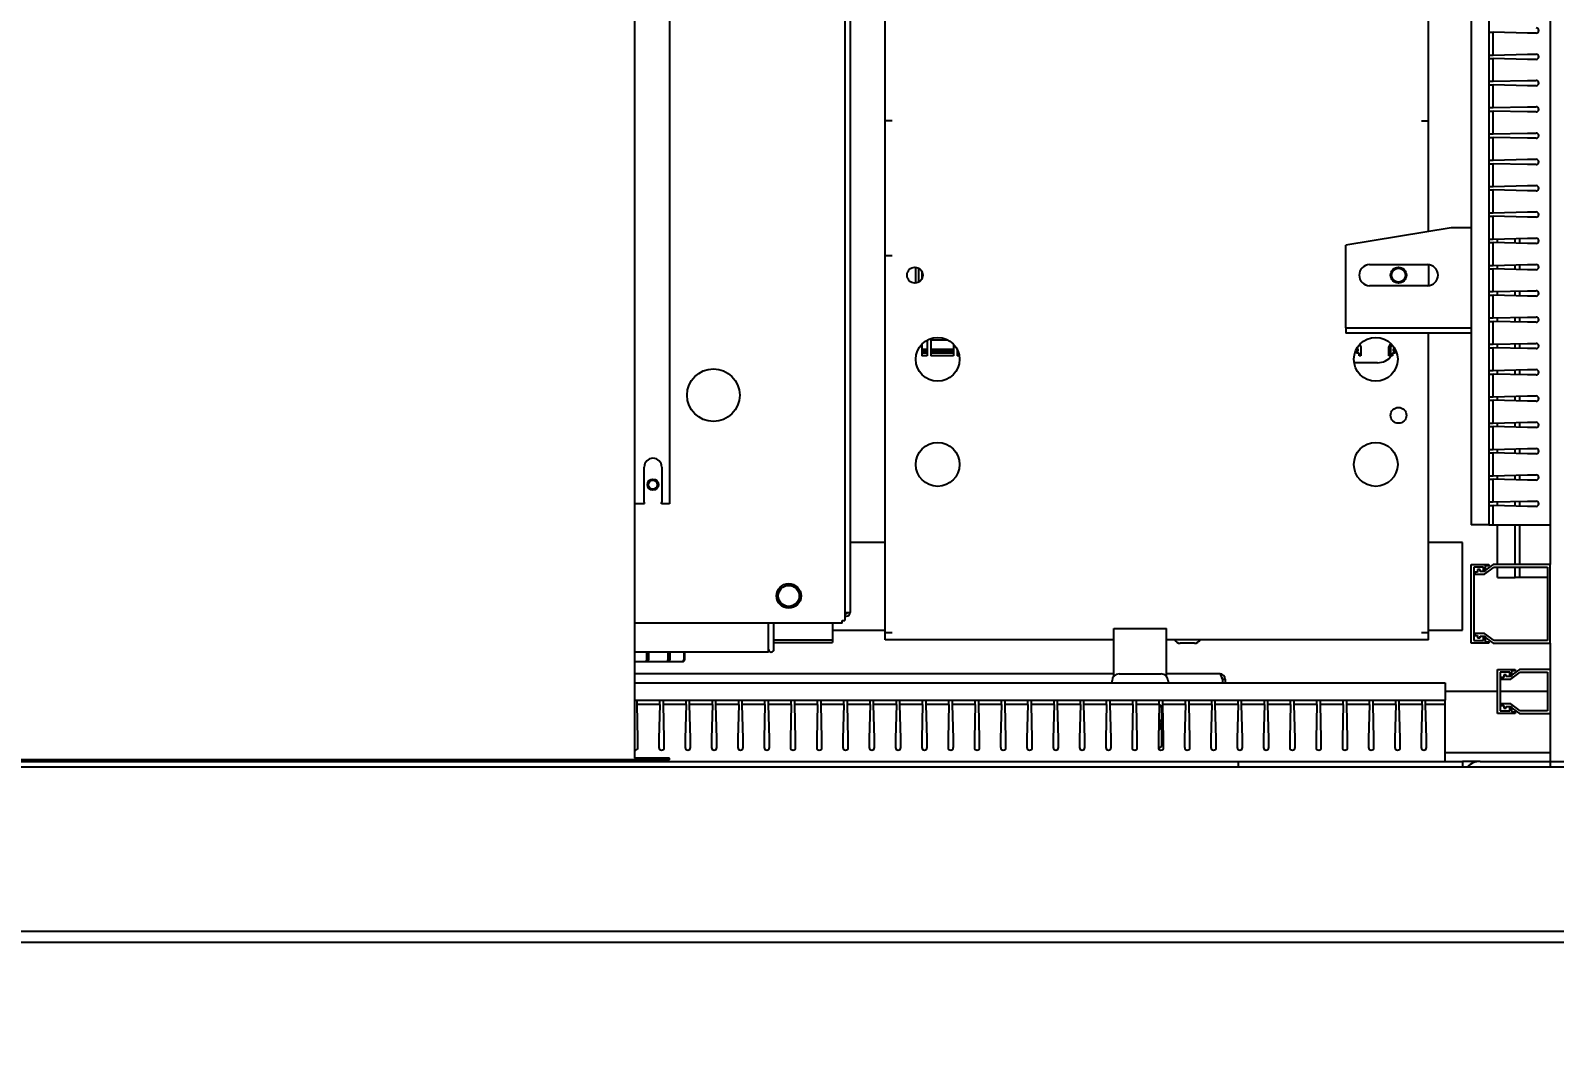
# Model space of a CAD drawing. Header units: feet. Extents: x -1522 to 974, y -3833 to 696.
# Drawn here: x 33.255 to 36.109, y 6.952 to 8.848 of the extents above; entities that cross this region are included whole.
import ezdxf

# ---------------------------------------------------------------- set-up
doc = ezdxf.new("R2010")
doc.units = ezdxf.units.FT
doc.header["$MEASUREMENT"] = 0
doc.layers.add('E-EQPM-XFMR-1500V', color=141, linetype='Continuous')
doc.layers.add('G-NPLT', color=67, linetype='Continuous', plot=False)
doc.styles.add('NEI-A', font='arial.ttf')

# ---------------------------------------------------------------- blocks, each defined once
blk = doc.blocks.new('INV SKID')
at = {"layer": 'E-EQPM-XFMR-1500V', "linetype": 'Continuous'}
for p, q in [((-0.1247, 3.6492), (-0.1247, -3.2783)), ((-0.2723, 3.3572), (-0.2723, -3.2045)), ((-0.2395, 3.3572), (-0.2395, -3.2045)), ((-1.4354, -0.9276), (-1.4354, -3.3686)), ((-1.4452, -1.1064), (-1.4452, -3.3833)), ((-1.7733, -1.1507), (-1.7733, -3.1651)), ((-1.3698, -3.4194), (-1.3698, -1.1622)), ((-1.8389, -1.2426), (-1.8389, -3.6409)), ((-0.3527, -2.6555), (-0.3527, -1.3853)), ((-0.2395, -2.2824), (-0.2313, -2.2824)), ((-0.1673, -2.284), (-0.2313, -2.2824)), ((-0.2313, -2.325), (-0.2313, -2.2824)), ((-0.1509, -2.284), (-0.1673, -2.284)), ((-0.2395, -2.325), (-0.2313, -2.325)), ((-0.2395, -2.3316), (-0.2313, -2.3316)), ((-0.2313, -2.325), (-0.1673, -2.3234)), ((-0.1673, -2.3332), (-0.2313, -2.3316)), ((-0.2313, -2.3742), (-0.2313, -2.3316)), ((-0.1673, -2.3234), (-0.1509, -2.3234)), ((-0.1509, -2.3332), (-0.1673, -2.3332)), ((-0.2395, -2.3742), (-0.2313, -2.3742)), ((-0.2395, -2.3808), (-0.2313, -2.3808)), ((-0.2313, -2.3742), (-0.1673, -2.3726)), ((-0.1673, -2.3824), (-0.2313, -2.3808)), ((-0.2313, -2.4234), (-0.2313, -2.3808)), ((-0.1673, -2.3726), (-0.1509, -2.3726)), ((-0.1509, -2.3824), (-0.1673, -2.3824)), ((-0.2395, -2.4234), (-0.2313, -2.4234)), ((-0.2313, -2.4234), (-0.1673, -2.4218)), ((-0.1673, -2.4218), (-0.1509, -2.4218)), ((-1.3566, -2.4483), (-1.3698, -2.4483)), ((-0.3658, -2.4483), (-0.3527, -2.4483)), ((-0.2395, -2.43), (-0.2313, -2.43)), ((-0.1673, -2.4316), (-0.2313, -2.43)), ((-0.2313, -2.4726), (-0.2313, -2.43)), ((-0.1509, -2.4316), (-0.1673, -2.4316)), ((-0.2395, -2.4726), (-0.2313, -2.4726)), ((-0.2395, -2.4792), (-0.2313, -2.4792)), ((-0.2313, -2.4726), (-0.1673, -2.471)), ((-0.1673, -2.4808), (-0.2313, -2.4792)), ((-0.2313, -2.5219), (-0.2313, -2.4792)), ((-0.1673, -2.471), (-0.1509, -2.471)), ((-0.1509, -2.4808), (-0.1673, -2.4808)), ((-0.2395, -2.5219), (-0.2313, -2.5219)), ((-0.2395, -2.5284), (-0.2313, -2.5284)), ((-0.2313, -2.5219), (-0.1673, -2.5202)), ((-0.1673, -2.5301), (-0.2313, -2.5284)), ((-0.2313, -2.5711), (-0.2313, -2.5284)), ((-0.1673, -2.5202), (-0.1509, -2.5202)), ((-0.1509, -2.5301), (-0.1673, -2.5301)), ((-0.2395, -2.5711), (-0.2313, -2.5711)), ((-0.2395, -2.5776), (-0.2313, -2.5776)), ((-0.2313, -2.5711), (-0.1673, -2.5694)), ((-0.1673, -2.5793), (-0.2313, -2.5776)), ((-0.2313, -2.6203), (-0.2313, -2.5776)), ((-0.1673, -2.5694), (-0.1509, -2.5694)), ((-0.1509, -2.5793), (-0.1673, -2.5793)), ((-0.2395, -2.6203), (-0.2313, -2.6203)), ((-0.2313, -2.6203), (-0.1673, -2.6186)), ((-0.1673, -2.6186), (-0.1509, -2.6186)), ((-0.31, -2.6484), (-0.5069, -2.6812)), ((-0.2723, -2.6484), (-0.31, -2.6484)), ((-0.2395, -2.6268), (-0.2313, -2.6268)), ((-0.1673, -2.6285), (-0.2313, -2.6268)), ((-0.2313, -2.6695), (-0.2313, -2.6268)), ((-0.1509, -2.6285), (-0.1673, -2.6285)), ((-0.5069, -2.8354), (-0.5069, -2.6812)), ((-0.2395, -2.6695), (-0.2313, -2.6695)), ((-0.2395, -2.6761), (-0.2313, -2.6761)), ((-0.2313, -2.6695), (-0.1673, -2.6679)), ((-0.1673, -2.6777), (-0.2313, -2.6761)), ((-0.2313, -2.7187), (-0.2313, -2.6761)), ((-0.2231, -2.6763), (-0.2231, -2.6693)), ((-0.1903, -2.6771), (-0.1903, -2.6684)), ((-0.1821, -2.6682), (-0.1821, -2.6773)), ((-0.1673, -2.6679), (-0.1509, -2.6679)), ((-0.1509, -2.6777), (-0.1673, -2.6777)), ((-1.3566, -2.7009), (-1.3698, -2.7009)), ((-1.3123, -2.7518), (-1.3123, -2.7222)), ((-1.3074, -2.7238), (-1.3074, -2.7502)), ((-1.3009, -2.7303), (-1.3009, -2.7437)), ((-0.4626, -2.7173), (-0.3543, -2.7173)), ((-0.4167, -2.7268), (-0.4167, -2.7247)), ((-0.415, -2.7257), (-0.415, -2.7238)), ((-0.4101, -2.7224), (-0.4101, -2.724)), ((-0.3527, -2.7175), (-0.3527, -2.7565)), ((-0.2395, -2.7187), (-0.2313, -2.7187)), ((-0.2395, -2.7253), (-0.2313, -2.7253)), ((-0.2313, -2.7187), (-0.1673, -2.7171)), ((-0.1673, -2.7269), (-0.2313, -2.7253)), ((-0.2313, -2.7679), (-0.2313, -2.7253)), ((-0.2231, -2.7255), (-0.2231, -2.7185)), ((-0.1903, -2.7263), (-0.1903, -2.7177)), ((-0.1821, -2.7174), (-0.1821, -2.7265)), ((-0.1673, -2.7171), (-0.1509, -2.7171)), ((-0.1509, -2.7269), (-0.1673, -2.7269)), ((-0.3543, -2.7567), (-0.4626, -2.7567)), ((-0.4167, -2.7493), (-0.4167, -2.7471)), ((-0.415, -2.7483), (-0.415, -2.7502)), ((-0.4101, -2.75), (-0.4101, -2.7516)), ((-0.2313, -2.7679), (-0.1673, -2.7663)), ((-0.2231, -2.7747), (-0.2231, -2.7677)), ((-0.1903, -2.7755), (-0.1903, -2.7669)), ((-0.1821, -2.7667), (-0.1821, -2.7757)), ((-0.1673, -2.7663), (-0.1509, -2.7663)), ((-0.2395, -2.7679), (-0.2313, -2.7679)), ((-0.2395, -2.7745), (-0.2313, -2.7745)), ((-0.1673, -2.7761), (-0.2313, -2.7745)), ((-0.2313, -2.8171), (-0.2313, -2.7745)), ((-0.1509, -2.7761), (-0.1673, -2.7761)), ((-0.2395, -2.8171), (-0.2313, -2.8171)), ((-0.2395, -2.8237), (-0.2313, -2.8237)), ((-0.2313, -2.8171), (-0.1673, -2.8155)), ((-0.1673, -2.8253), (-0.2313, -2.8237)), ((-0.2313, -2.8663), (-0.2313, -2.8237)), ((-0.2231, -2.8239), (-0.2231, -2.8169)), ((-0.1903, -2.8247), (-0.1903, -2.8161)), ((-0.1821, -2.8159), (-0.1821, -2.825)), ((-0.1673, -2.8155), (-0.1509, -2.8155)), ((-0.5069, -2.8354), (-0.2723, -2.8354)), ((-0.5069, -2.8354), (-0.5069, -2.8453)), ((-0.2723, -2.8453), (-0.5069, -2.8453)), ((-0.3527, -3.4194), (-0.3527, -2.8453)), ((-0.1509, -2.8253), (-0.1673, -2.8253)), ((-1.3009, -2.8661), (-1.3009, -2.8879)), ((-1.291, -2.8764), (-1.3009, -2.8764)), ((-1.291, -2.8791), (-1.3009, -2.8791)), ((-1.291, -2.8585), (-1.291, -2.8879)), ((-1.2844, -2.8557), (-1.2844, -2.8584)), ((-1.252, -2.8584), (-1.2844, -2.8584)), ((-1.2844, -2.8584), (-1.2844, -2.8879)), ((-1.2418, -2.8764), (-1.2844, -2.8764)), ((-1.2418, -2.8791), (-1.2844, -2.8791)), ((-1.2418, -2.8661), (-1.2418, -2.8879)), ((-1.2352, -2.8751), (-1.2352, -2.8879)), ((-1.2345, -2.8764), (-1.2352, -2.8764)), ((-1.2334, -2.8791), (-1.2352, -2.8791)), ((-0.4872, -2.8791), (-0.4839, -2.8791)), ((-0.4872, -2.883), (-0.4872, -2.8791)), ((-0.4839, -2.8764), (-0.4857, -2.8725)), ((-0.4839, -2.8791), (-0.4839, -2.8764)), ((-0.4812, -2.8667), (-0.479, -2.8715)), ((-0.479, -2.8715), (-0.479, -2.8879)), ((-0.4265, -2.8715), (-0.4228, -2.8648)), ((-0.4265, -2.8879), (-0.4265, -2.8715)), ((-0.4232, -2.8715), (-0.421, -2.8667)), ((-0.4232, -2.8879), (-0.4232, -2.8715)), ((-0.4165, -2.8725), (-0.4183, -2.8764)), ((-0.4183, -2.8764), (-0.4183, -2.8791)), ((-0.4183, -2.8791), (-0.415, -2.8791)), ((-0.415, -2.8791), (-0.415, -2.883)), ((-0.2395, -2.8663), (-0.2313, -2.8663)), ((-0.2395, -2.8729), (-0.2313, -2.8729)), ((-0.2313, -2.8663), (-0.1673, -2.8647)), ((-0.1673, -2.8746), (-0.2313, -2.8729)), ((-0.2313, -2.9156), (-0.2313, -2.8729)), ((-0.2231, -2.8731), (-0.2231, -2.8661)), ((-0.1903, -2.874), (-0.1903, -2.8653)), ((-0.1821, -2.8651), (-0.1821, -2.8742)), ((-0.1673, -2.8647), (-0.1509, -2.8647)), ((-0.1509, -2.8746), (-0.1673, -2.8746)), ((-1.291, -2.883), (-1.3009, -2.883)), ((-1.291, -2.8879), (-1.3009, -2.8879)), ((-1.2418, -2.883), (-1.2844, -2.883)), ((-1.2418, -2.8879), (-1.2844, -2.8879)), ((-1.232, -2.883), (-1.2352, -2.883)), ((-1.2309, -2.8879), (-1.2352, -2.8879)), ((-0.4478, -2.901), (-0.4915, -2.901)), ((-0.4823, -2.883), (-0.4872, -2.883)), ((-0.4823, -2.8879), (-0.4823, -2.883)), ((-0.479, -2.8879), (-0.4823, -2.8879)), ((-0.4232, -2.8879), (-0.4265, -2.8879)), ((-0.4199, -2.8879), (-0.4232, -2.8879)), ((-0.415, -2.883), (-0.4199, -2.883)), ((-0.4199, -2.883), (-0.4199, -2.8879)), ((-0.2395, -2.9156), (-0.2313, -2.9156)), ((-0.2395, -2.9221), (-0.2313, -2.9221)), ((-0.2313, -2.9156), (-0.1673, -2.9139)), ((-0.1673, -2.9238), (-0.2313, -2.9221)), ((-0.2313, -2.9648), (-0.2313, -2.9221)), ((-0.2231, -2.9223), (-0.2231, -2.9154)), ((-0.1903, -2.9232), (-0.1903, -2.9145)), ((-0.1821, -2.9143), (-0.1821, -2.9234)), ((-0.1673, -2.9139), (-0.1509, -2.9139)), ((-0.1509, -2.9238), (-0.1673, -2.9238)), ((-0.2395, -2.9648), (-0.2313, -2.9648)), ((-0.2313, -2.9648), (-0.1673, -2.9631)), ((-0.2231, -2.9715), (-0.2231, -2.9646)), ((-0.1903, -2.9724), (-0.1903, -2.9637)), ((-0.1821, -2.9635), (-0.1821, -2.9726)), ((-0.1673, -2.9631), (-0.1509, -2.9631)), ((-0.2395, -2.9713), (-0.2313, -2.9713)), ((-0.1673, -2.973), (-0.2313, -2.9713)), ((-0.2313, -3.014), (-0.2313, -2.9713)), ((-0.1509, -2.973), (-0.1673, -2.973)), ((-0.2395, -3.014), (-0.2313, -3.014)), ((-0.2395, -3.0205), (-0.2313, -3.0205)), ((-0.2313, -3.014), (-0.1673, -3.0123)), ((-0.1673, -3.0222), (-0.2313, -3.0205)), ((-0.2313, -3.0632), (-0.2313, -3.0205)), ((-0.2231, -3.0208), (-0.2231, -3.0138)), ((-0.1903, -3.0216), (-0.1903, -3.0129)), ((-0.1821, -3.0127), (-0.1821, -3.0218)), ((-0.1673, -3.0123), (-0.1509, -3.0123)), ((-0.1509, -3.0222), (-0.1673, -3.0222)), ((-0.2395, -3.0632), (-0.2313, -3.0632)), ((-0.2395, -3.0698), (-0.2313, -3.0698)), ((-0.2313, -3.0632), (-0.1673, -3.0616)), ((-0.1673, -3.0714), (-0.2313, -3.0698)), ((-0.2313, -3.1124), (-0.2313, -3.0698)), ((-0.2231, -3.07), (-0.2231, -3.063)), ((-0.1903, -3.0708), (-0.1903, -3.0621)), ((-0.1821, -3.0619), (-0.1821, -3.071)), ((-0.1673, -3.0616), (-0.1509, -3.0616)), ((-0.1509, -3.0714), (-0.1673, -3.0714)), ((-1.8209, -3.1619), (-1.8209, -3.0962)), ((-1.7881, -3.0962), (-1.7881, -3.1619)), ((-0.2395, -3.1124), (-0.2313, -3.1124)), ((-0.2395, -3.119), (-0.2313, -3.119)), ((-0.2313, -3.1124), (-0.1673, -3.1108)), ((-0.1673, -3.1206), (-0.2313, -3.119)), ((-0.2313, -3.1616), (-0.2313, -3.119)), ((-0.2231, -3.1192), (-0.2231, -3.1122)), ((-0.1903, -3.12), (-0.1903, -3.1114)), ((-0.1821, -3.1111), (-0.1821, -3.1202)), ((-0.1673, -3.1108), (-0.1509, -3.1108)), ((-0.1509, -3.1206), (-0.1673, -3.1206)), ((-1.8205, -3.1651), (-1.8389, -3.1651)), ((-1.7733, -3.1651), (-1.7884, -3.1651)), ((-0.2395, -3.1616), (-0.2313, -3.1616)), ((-0.2313, -3.1616), (-0.1673, -3.16)), ((-0.2231, -3.1684), (-0.2231, -3.1614)), ((-0.1903, -3.1692), (-0.1903, -3.1606)), ((-0.1821, -3.1604), (-0.1821, -3.1694)), ((-0.1673, -3.16), (-0.1509, -3.16)), ((-0.2395, -3.1682), (-0.2313, -3.1682)), ((-0.1673, -3.1698), (-0.2313, -3.1682)), ((-0.2313, -3.2045), (-0.2313, -3.1682)), ((-0.1509, -3.1698), (-0.1673, -3.1698)), ((-0.2395, -3.2045), (-0.2723, -3.2045)), ((-0.2395, -3.2045), (-0.1247, -3.2045)), ((-0.2231, -3.2783), (-0.2231, -3.2045)), ((-0.1903, -3.2783), (-0.1903, -3.2045)), ((-0.1821, -3.2045), (-0.1821, -3.2783)), ((-1.3698, -3.2373), (-1.4354, -3.2373)), ((-0.2887, -3.2373), (-0.3527, -3.2373)), ((-0.2887, -3.4014), (-0.2887, -3.2373)), ((-0.2723, -3.2783), (-0.2395, -3.2783)), ((-0.2723, -3.426), (-0.2723, -3.2783)), ((-0.2313, -3.2783), (-0.2493, -3.2915)), ((-0.2395, -3.281), (-0.2461, -3.281)), ((-0.2461, -3.281), (-0.2461, -3.2915)), ((-0.2395, -3.2783), (-0.2395, -3.281)), ((-0.1247, -3.2783), (-0.2313, -3.2783)), ((-0.1247, -3.426), (-0.1247, -3.2783)), ((-0.2493, -3.2833), (-0.2674, -3.2833)), ((-0.2674, -3.2833), (-0.2674, -3.4211)), ((-0.2608, -3.2931), (-0.2657, -3.2931)), ((-0.2657, -3.2931), (-0.2657, -3.2964)), ((-0.2657, -3.2964), (-0.2477, -3.2964)), ((-0.2559, -3.2882), (-0.2608, -3.2882)), ((-0.2608, -3.2882), (-0.2608, -3.2931)), ((-0.2559, -3.2915), (-0.2559, -3.2882)), ((-0.2493, -3.2915), (-0.2559, -3.2915)), ((-0.2493, -3.2915), (-0.2493, -3.2833)), ((-0.2461, -3.2915), (-0.2493, -3.2915)), ((-0.2477, -3.2964), (-0.2297, -3.2833)), ((-0.2297, -3.2833), (-0.1296, -3.2833)), ((-0.2231, -3.3029), (-0.2231, -3.2833)), ((-0.2231, -3.3029), (-0.1903, -3.3029)), ((-0.1903, -3.3029), (-0.1903, -3.2833)), ((-0.1296, -3.3029), (-0.1903, -3.3029)), ((-0.1821, -3.2833), (-0.1821, -3.3029)), ((-0.1296, -3.2833), (-0.1296, -3.4211)), ((-1.4501, -3.3882), (-1.8389, -3.3882)), ((-1.5879, -3.4424), (-1.5879, -3.3882)), ((-1.5879, -3.4424), (-1.5879, -3.3882)), ((-1.5781, -3.4375), (-1.5781, -3.3882)), ((-1.5781, -3.4375), (-1.5781, -3.3882)), ((-1.4682, -3.3882), (-1.4682, -3.4194)), ((-1.4501, -3.3833), (-1.4452, -3.3833)), ((-1.4501, -3.3882), (-1.4501, -3.3833)), ((-1.4452, -3.3686), (-1.4354, -3.3686)), ((-1.4452, -3.3702), (-1.4419, -3.3702)), ((-1.4452, -3.3751), (-1.4419, -3.3751)), ((-1.5781, -3.4194), (-1.4814, -3.4194)), ((-1.4814, -3.4194), (-1.4682, -3.4194)), ((-1.4682, -3.4014), (-1.3698, -3.4014)), ((-1.4682, -3.4194), (-1.4682, -3.4243)), ((-1.3566, -3.4063), (-1.3698, -3.4063)), ((-0.9416, -3.4194), (-1.3698, -3.4194)), ((-0.9416, -3.3981), (-0.8432, -3.3981)), ((-0.9416, -3.488), (-0.9416, -3.3981)), ((-0.8432, -3.488), (-0.8432, -3.3981)), ((-0.3527, -3.4194), (-0.8432, -3.4194)), ((-0.3527, -3.4063), (-0.3658, -3.4063)), ((-0.3527, -3.4014), (-0.2887, -3.4014)), ((-0.2674, -3.4211), (-0.2493, -3.4211)), ((-0.2477, -3.4079), (-0.2657, -3.4079)), ((-0.2657, -3.4079), (-0.2657, -3.4112)), ((-0.2657, -3.4112), (-0.2608, -3.4112)), ((-0.2608, -3.4112), (-0.2608, -3.4161)), ((-0.2608, -3.4161), (-0.2559, -3.4161)), ((-0.2559, -3.4129), (-0.2493, -3.4129)), ((-0.2559, -3.4161), (-0.2559, -3.4129)), ((-0.2493, -3.4129), (-0.2461, -3.4129)), ((-0.2493, -3.4129), (-0.2313, -3.426)), ((-0.2493, -3.4211), (-0.2493, -3.4129)), ((-0.2297, -3.4211), (-0.2477, -3.4079)), ((-0.2461, -3.4129), (-0.2461, -3.4233)), ((-0.2461, -3.4233), (-0.2395, -3.4233)), ((-0.2395, -3.4233), (-0.2395, -3.426)), ((-0.1296, -3.4211), (-0.2297, -3.4211)), ((-1.5879, -3.4424), (-1.8389, -3.4424)), ((-1.5879, -3.4424), (-1.8389, -3.4424)), ((-1.8165, -3.4424), (-1.8165, -3.4571)), ((-1.8129, -3.4424), (-1.8129, -3.4571)), ((-1.7764, -3.4424), (-1.7764, -3.4571)), ((-1.7727, -3.4424), (-1.7727, -3.4571)), ((-1.7469, -3.4424), (-1.7469, -3.4571)), ((-1.7454, -3.4424), (-1.7454, -3.4571)), ((-1.5781, -3.4243), (-1.4682, -3.4243)), ((-0.7904, -3.426), (-0.8172, -3.426)), ((-0.2395, -3.426), (-0.2723, -3.426)), ((-0.2313, -3.426), (-0.1247, -3.426)), ((-0.1247, -3.426), (-0.1247, -3.6474)), ((-1.8389, -3.4604), (-1.7488, -3.4604)), ((-0.2231, -3.4752), (-0.1903, -3.4752)), ((-0.2231, -3.5572), (-0.2231, -3.4752)), ((-0.2001, -3.4801), (-0.2182, -3.4801)), ((-0.2182, -3.4801), (-0.2182, -3.5523)), ((-0.1821, -3.4752), (-0.2001, -3.4883)), ((-0.2001, -3.4883), (-0.2001, -3.4801)), ((-0.1985, -3.4932), (-0.1805, -3.4801)), ((-0.1903, -3.4778), (-0.1969, -3.4778)), ((-0.1969, -3.4778), (-0.1969, -3.4883)), ((-0.1903, -3.4752), (-0.1903, -3.4778)), ((-0.1247, -3.4752), (-0.1821, -3.4752)), ((-0.1805, -3.4801), (-0.1296, -3.4801)), ((-0.1296, -3.4801), (-0.1296, -3.5523)), ((-0.9416, -3.4834), (-1.8389, -3.4834)), ((-1.8389, -3.4998), (-0.3215, -3.4998)), ((-0.9449, -3.4998), (-0.9449, -3.4965)), ((-0.9318, -3.4834), (-0.853, -3.4834)), ((-0.7431, -3.4834), (-0.8432, -3.4834)), ((-0.8399, -3.4965), (-0.8399, -3.4998)), ((-0.7382, -3.4932), (-0.7333, -3.4932)), ((-0.7382, -3.4932), (-0.7382, -3.4998)), ((-0.7333, -3.4932), (-0.7333, -3.4998)), ((-0.3215, -3.4998), (-0.3215, -3.5326)), ((-0.2116, -3.49), (-0.2165, -3.49)), ((-0.2165, -3.49), (-0.2165, -3.4932)), ((-0.2165, -3.4932), (-0.1985, -3.4932)), ((-0.2067, -3.485), (-0.2116, -3.485)), ((-0.2116, -3.485), (-0.2116, -3.49)), ((-0.2067, -3.4883), (-0.2067, -3.485)), ((-0.2001, -3.4883), (-0.2067, -3.4883)), ((-0.1969, -3.4883), (-0.2001, -3.4883)), ((-1.8389, -3.5326), (-0.3215, -3.5326)), ((-1.8342, -3.5408), (-1.8342, -3.5326)), ((-1.7916, -3.5408), (-1.7916, -3.5326)), ((-1.785, -3.5408), (-1.785, -3.5326)), ((-1.7424, -3.5408), (-1.7424, -3.5326)), ((-1.7358, -3.5408), (-1.7358, -3.5326)), ((-1.6932, -3.5408), (-1.6932, -3.5326)), ((-1.6866, -3.5408), (-1.6866, -3.5326)), ((-1.6439, -3.5408), (-1.6439, -3.5326)), ((-1.6374, -3.5408), (-1.6374, -3.5326)), ((-1.5947, -3.5408), (-1.5947, -3.5326)), ((-1.5882, -3.5408), (-1.5882, -3.5326)), ((-1.5455, -3.5408), (-1.5455, -3.5326)), ((-1.539, -3.5408), (-1.539, -3.5326)), ((-1.4963, -3.5408), (-1.4963, -3.5326)), ((-1.4897, -3.5408), (-1.4897, -3.5326)), ((-1.4471, -3.5408), (-1.4471, -3.5326)), ((-1.4405, -3.5408), (-1.4405, -3.5326)), ((-1.3979, -3.5408), (-1.3979, -3.5326)), ((-1.3913, -3.5408), (-1.3913, -3.5326)), ((-1.3487, -3.5408), (-1.3487, -3.5326)), ((-1.3421, -3.5408), (-1.3421, -3.5326)), ((-1.2995, -3.5408), (-1.2995, -3.5326)), ((-1.2929, -3.5408), (-1.2929, -3.5326)), ((-1.2502, -3.5408), (-1.2502, -3.5326)), ((-1.2437, -3.5408), (-1.2437, -3.5326)), ((-1.201, -3.5408), (-1.201, -3.5326)), ((-1.1945, -3.5408), (-1.1945, -3.5326)), ((-1.1518, -3.5408), (-1.1518, -3.5326)), ((-1.1453, -3.5408), (-1.1453, -3.5326)), ((-1.1026, -3.5408), (-1.1026, -3.5326)), ((-1.096, -3.5408), (-1.096, -3.5326)), ((-1.0534, -3.5408), (-1.0534, -3.5326)), ((-1.0468, -3.5408), (-1.0468, -3.5326)), ((-1.0042, -3.5408), (-1.0042, -3.5326)), ((-0.9976, -3.5408), (-0.9976, -3.5326)), ((-0.955, -3.5408), (-0.955, -3.5326)), ((-0.9484, -3.5408), (-0.9484, -3.5326)), ((-0.9058, -3.5408), (-0.9058, -3.5326)), ((-0.8992, -3.5408), (-0.8992, -3.5326)), ((-0.8565, -3.5408), (-0.8565, -3.5326)), ((-0.85, -3.5408), (-0.85, -3.5326)), ((-0.8073, -3.5408), (-0.8073, -3.5326)), ((-0.8008, -3.5408), (-0.8008, -3.5326)), ((-0.7581, -3.5408), (-0.7581, -3.5326)), ((-0.7516, -3.5408), (-0.7516, -3.5326)), ((-0.7089, -3.5408), (-0.7089, -3.5326)), ((-0.7023, -3.5408), (-0.7023, -3.5326)), ((-0.6597, -3.5408), (-0.6597, -3.5326)), ((-0.6531, -3.5408), (-0.6531, -3.5326)), ((-0.6105, -3.5408), (-0.6105, -3.5326)), ((-0.6039, -3.5408), (-0.6039, -3.5326)), ((-0.5613, -3.5408), (-0.5613, -3.5326)), ((-0.5547, -3.5408), (-0.5547, -3.5326)), ((-0.5121, -3.5408), (-0.5121, -3.5326)), ((-0.5055, -3.5408), (-0.5055, -3.5326)), ((-0.4628, -3.5408), (-0.4628, -3.5326)), ((-0.4563, -3.5408), (-0.4563, -3.5326)), ((-0.4136, -3.5408), (-0.4136, -3.5326)), ((-0.4071, -3.5408), (-0.4071, -3.5326)), ((-0.3644, -3.5408), (-0.3644, -3.5326)), ((-0.3579, -3.5408), (-0.3579, -3.5326)), ((-0.2231, -3.5162), (-0.3215, -3.5162)), ((-0.3215, -3.6474), (-0.3215, -3.5326)), ((-0.1296, -3.5162), (-0.2182, -3.5162)), ((-1.7916, -3.5408), (-1.8342, -3.5408)), ((-1.8326, -3.6048), (-1.8342, -3.5408)), ((-1.7916, -3.5408), (-1.7932, -3.6048)), ((-1.7424, -3.5408), (-1.785, -3.5408)), ((-1.7834, -3.6048), (-1.785, -3.5408)), ((-1.7424, -3.5408), (-1.744, -3.6048)), ((-1.6932, -3.5408), (-1.7358, -3.5408)), ((-1.7342, -3.6048), (-1.7358, -3.5408)), ((-1.6932, -3.5408), (-1.6948, -3.6048)), ((-1.6439, -3.5408), (-1.6866, -3.5408)), ((-1.685, -3.6048), (-1.6866, -3.5408)), ((-1.6439, -3.5408), (-1.6456, -3.6048)), ((-1.5947, -3.5408), (-1.6374, -3.5408)), ((-1.6357, -3.6048), (-1.6374, -3.5408)), ((-1.5947, -3.5408), (-1.5964, -3.6048)), ((-1.5455, -3.5408), (-1.5882, -3.5408)), ((-1.5865, -3.6048), (-1.5882, -3.5408)), ((-1.5455, -3.5408), (-1.5472, -3.6048)), ((-1.4963, -3.5408), (-1.539, -3.5408)), ((-1.5373, -3.6048), (-1.539, -3.5408)), ((-1.4963, -3.5408), (-1.4979, -3.6048)), ((-1.4471, -3.5408), (-1.4897, -3.5408)), ((-1.4881, -3.6048), (-1.4897, -3.5408)), ((-1.4471, -3.5408), (-1.4487, -3.6048)), ((-1.3979, -3.5408), (-1.4405, -3.5408)), ((-1.4389, -3.6048), (-1.4405, -3.5408)), ((-1.3979, -3.5408), (-1.3995, -3.6048)), ((-1.3487, -3.5408), (-1.3913, -3.5408)), ((-1.3897, -3.6048), (-1.3913, -3.5408)), ((-1.3487, -3.5408), (-1.3503, -3.6048)), ((-1.2995, -3.5408), (-1.3421, -3.5408)), ((-1.3405, -3.6048), (-1.3421, -3.5408)), ((-1.2995, -3.5408), (-1.3011, -3.6048)), ((-1.2502, -3.5408), (-1.2929, -3.5408)), ((-1.2913, -3.6048), (-1.2929, -3.5408)), ((-1.2502, -3.5408), (-1.2519, -3.6048)), ((-1.201, -3.5408), (-1.2437, -3.5408)), ((-1.242, -3.6048), (-1.2437, -3.5408)), ((-1.201, -3.5408), (-1.2027, -3.6048)), ((-1.1518, -3.5408), (-1.1945, -3.5408)), ((-1.1928, -3.6048), (-1.1945, -3.5408)), ((-1.1518, -3.5408), (-1.1535, -3.6048)), ((-1.1026, -3.5408), (-1.1453, -3.5408)), ((-1.1436, -3.6048), (-1.1453, -3.5408)), ((-1.1026, -3.5408), (-1.1042, -3.6048)), ((-1.0534, -3.5408), (-1.096, -3.5408)), ((-1.0944, -3.6048), (-1.096, -3.5408)), ((-1.0534, -3.5408), (-1.055, -3.6048)), ((-1.0042, -3.5408), (-1.0468, -3.5408)), ((-1.0452, -3.6048), (-1.0468, -3.5408)), ((-1.0042, -3.5408), (-1.0058, -3.6048)), ((-0.955, -3.5408), (-0.9976, -3.5408)), ((-0.996, -3.6048), (-0.9976, -3.5408)), ((-0.955, -3.5408), (-0.9566, -3.6048)), ((-0.9058, -3.5408), (-0.9484, -3.5408)), ((-0.9468, -3.6048), (-0.9484, -3.5408)), ((-0.9058, -3.5408), (-0.9074, -3.6048)), ((-0.8565, -3.5408), (-0.8992, -3.5408)), ((-0.8976, -3.6048), (-0.8992, -3.5408)), ((-0.8565, -3.5408), (-0.8582, -3.6048)), ((-0.8514, -3.6146), (-0.8514, -3.549)), ((-0.8073, -3.5408), (-0.85, -3.5408)), ((-0.8483, -3.6048), (-0.85, -3.5408)), ((-0.8073, -3.5408), (-0.809, -3.6048)), ((-0.7581, -3.5408), (-0.8008, -3.5408)), ((-0.7991, -3.6048), (-0.8008, -3.5408)), ((-0.7581, -3.5408), (-0.7598, -3.6048)), ((-0.7089, -3.5408), (-0.7516, -3.5408)), ((-0.7499, -3.6048), (-0.7516, -3.5408)), ((-0.7089, -3.5408), (-0.7105, -3.6048)), ((-0.6597, -3.5408), (-0.7023, -3.5408)), ((-0.7007, -3.6048), (-0.7023, -3.5408)), ((-0.6597, -3.5408), (-0.6613, -3.6048)), ((-0.6105, -3.5408), (-0.6531, -3.5408)), ((-0.6515, -3.6048), (-0.6531, -3.5408)), ((-0.6105, -3.5408), (-0.6121, -3.6048)), ((-0.5613, -3.5408), (-0.6039, -3.5408)), ((-0.6023, -3.6048), (-0.6039, -3.5408)), ((-0.5613, -3.5408), (-0.5629, -3.6048)), ((-0.5121, -3.5408), (-0.5547, -3.5408)), ((-0.5531, -3.6048), (-0.5547, -3.5408)), ((-0.5121, -3.5408), (-0.5137, -3.6048)), ((-0.4628, -3.5408), (-0.5055, -3.5408)), ((-0.5039, -3.6048), (-0.5055, -3.5408)), ((-0.4628, -3.5408), (-0.4645, -3.6048)), ((-0.4136, -3.5408), (-0.4563, -3.5408)), ((-0.4546, -3.6048), (-0.4563, -3.5408)), ((-0.4136, -3.5408), (-0.4153, -3.6048)), ((-0.3644, -3.5408), (-0.4071, -3.5408)), ((-0.4054, -3.6048), (-0.4071, -3.5408)), ((-0.3644, -3.5408), (-0.3661, -3.6048)), ((-0.3215, -3.5408), (-0.3579, -3.5408)), ((-0.3562, -3.6048), (-0.3579, -3.5408)), ((-0.1903, -3.5572), (-0.2231, -3.5572)), ((-0.2182, -3.5523), (-0.2001, -3.5523)), ((-0.1985, -3.5392), (-0.2165, -3.5392)), ((-0.2165, -3.5392), (-0.2165, -3.5424)), ((-0.2165, -3.5424), (-0.2116, -3.5424)), ((-0.2116, -3.5424), (-0.2116, -3.5474)), ((-0.2116, -3.5474), (-0.2067, -3.5474)), ((-0.2067, -3.5441), (-0.2001, -3.5441)), ((-0.2067, -3.5474), (-0.2067, -3.5441)), ((-0.2001, -3.5441), (-0.1969, -3.5441)), ((-0.2001, -3.5441), (-0.1821, -3.5572)), ((-0.2001, -3.5523), (-0.2001, -3.5441)), ((-0.1805, -3.5523), (-0.1985, -3.5392)), ((-0.1969, -3.5441), (-0.1969, -3.5546)), ((-0.1969, -3.5546), (-0.1903, -3.5546)), ((-0.1903, -3.5546), (-0.1903, -3.5572)), ((-0.1821, -3.5572), (-0.1247, -3.5572)), ((-0.1296, -3.5523), (-0.1805, -3.5523)), ((-1.8326, -3.6212), (-1.8326, -3.6048)), ((-1.7932, -3.6048), (-1.7932, -3.6212)), ((-1.7834, -3.6212), (-1.7834, -3.6048)), ((-1.744, -3.6048), (-1.744, -3.6212)), ((-1.7342, -3.6212), (-1.7342, -3.6048)), ((-1.6948, -3.6048), (-1.6948, -3.6212)), ((-1.685, -3.6212), (-1.685, -3.6048)), ((-1.6456, -3.6048), (-1.6456, -3.6212)), ((-1.6357, -3.6212), (-1.6357, -3.6048)), ((-1.5964, -3.6048), (-1.5964, -3.6212)), ((-1.5865, -3.6212), (-1.5865, -3.6048)), ((-1.5472, -3.6048), (-1.5472, -3.6212)), ((-1.5373, -3.6212), (-1.5373, -3.6048)), ((-1.4979, -3.6048), (-1.4979, -3.6212)), ((-1.4881, -3.6212), (-1.4881, -3.6048)), ((-1.4487, -3.6048), (-1.4487, -3.6212)), ((-1.4389, -3.6212), (-1.4389, -3.6048)), ((-1.3995, -3.6048), (-1.3995, -3.6212)), ((-1.3897, -3.6212), (-1.3897, -3.6048)), ((-1.3503, -3.6048), (-1.3503, -3.6212)), ((-1.3405, -3.6212), (-1.3405, -3.6048)), ((-1.3011, -3.6048), (-1.3011, -3.6212)), ((-1.2913, -3.6212), (-1.2913, -3.6048)), ((-1.2519, -3.6048), (-1.2519, -3.6212)), ((-1.242, -3.6212), (-1.242, -3.6048)), ((-1.2027, -3.6048), (-1.2027, -3.6212)), ((-1.1928, -3.6212), (-1.1928, -3.6048)), ((-1.1535, -3.6048), (-1.1535, -3.6212)), ((-1.1436, -3.6212), (-1.1436, -3.6048)), ((-1.1042, -3.6048), (-1.1042, -3.6212)), ((-1.0944, -3.6212), (-1.0944, -3.6048)), ((-1.055, -3.6048), (-1.055, -3.6212)), ((-1.0452, -3.6212), (-1.0452, -3.6048)), ((-1.0058, -3.6048), (-1.0058, -3.6212)), ((-0.996, -3.6212), (-0.996, -3.6048)), ((-0.9566, -3.6048), (-0.9566, -3.6212)), ((-0.9468, -3.6212), (-0.9468, -3.6048)), ((-0.9074, -3.6048), (-0.9074, -3.6212)), ((-0.8976, -3.6212), (-0.8976, -3.6048)), ((-0.8582, -3.6048), (-0.8582, -3.6212)), ((-0.8547, -3.6212), (-0.8582, -3.6212)), ((-0.8483, -3.6212), (-0.8483, -3.6048)), ((-0.809, -3.6048), (-0.809, -3.6212)), ((-0.7991, -3.6212), (-0.7991, -3.6048)), ((-0.7598, -3.6048), (-0.7598, -3.6212)), ((-0.7499, -3.6212), (-0.7499, -3.6048)), ((-0.7105, -3.6048), (-0.7105, -3.6212)), ((-0.7007, -3.6212), (-0.7007, -3.6048)), ((-0.6613, -3.6048), (-0.6613, -3.6212)), ((-0.6515, -3.6212), (-0.6515, -3.6048)), ((-0.6121, -3.6048), (-0.6121, -3.6212)), ((-0.6023, -3.6212), (-0.6023, -3.6048)), ((-0.5629, -3.6048), (-0.5629, -3.6212)), ((-0.5531, -3.6212), (-0.5531, -3.6048)), ((-0.5137, -3.6048), (-0.5137, -3.6212)), ((-0.5039, -3.6212), (-0.5039, -3.6048)), ((-0.4645, -3.6048), (-0.4645, -3.6212)), ((-0.4546, -3.6212), (-0.4546, -3.6048)), ((-0.4153, -3.6048), (-0.4153, -3.6212)), ((-0.4054, -3.6212), (-0.4054, -3.6048)), ((-0.3661, -3.6048), (-0.3661, -3.6212)), ((-0.3562, -3.6212), (-0.3562, -3.6048)), ((-9.1273, -3.6474), (-0.2887, -3.6474)), ((-1.7733, -3.6441), (-3.0823, -3.6441)), ((-2.8839, -3.6441), (-2.8839, -3.6474)), ((-2.8839, -3.6441), (-2.8839, -3.6474)), ((-1.9718, -3.6441), (-1.9718, -3.6474)), ((-1.9718, -3.6441), (-1.9718, -3.6474)), ((-1.7733, -3.6409), (-1.8389, -3.6409)), ((-1.7733, -3.6441), (-1.7733, -3.6409)), ((-0.7087, -3.6474), (-0.7087, -3.6573)), ((-0.1247, -3.631), (-0.3215, -3.631)), ((-0.2559, -3.6474), (-0.2887, -3.6474)), ((-0.2887, -3.6474), (-0.2887, -3.6573)), ((-0.2559, -3.6474), (0.0066, -3.6474)), ((-0.1247, -3.6474), (-0.1247, -3.6573)), ((-9.3537, -3.6573), (9.3537, -3.6573)), ((-9.3537, -3.9854), (9.3537, -3.9854))]:
    blk.add_line(p, q, dxfattribs=at)
at = {"layer": 'E-EQPM-XFMR-1500V'}
blk.add_lwpolyline([(-9.9049, 3.9674), (9.9049, 3.9674), (9.9049, -3.9657), (-9.9049, -3.9657)], close=True, dxfattribs=at)
at = {"layer": 'E-EQPM-XFMR-1500V', "linetype": 'Continuous'}
for centre, radius in [((-1.314, -2.737), 0.0148), ((-0.4085, -2.737), 0.0148), ((-0.4085, -2.737), 0.0131), ((-1.2713, -2.8945), 0.041), ((-0.4511, -2.8945), 0.041), ((-1.6913, -2.9617), 0.0492), ((-0.4085, -2.9995), 0.0148), ((-1.2713, -3.0913), 0.041), ((-0.4511, -3.0913), 0.041), ((-1.8045, -3.1291), 0.0105), ((-1.8045, -3.1291), 0.0082), ((-1.5502, -3.3374), 0.023), ((-1.5502, -3.3374), 0.0197)]:
    blk.add_circle(centre, radius, dxfattribs=at)
for centre, radius, start, end in [((-0.1509, -2.2791), 0.00492, 270, 90), ((-0.1509, -2.3283), 0.00492, 270, 90), ((-0.1509, -2.3775), 0.00492, 270, 90), ((-0.1509, -2.4267), 0.00492, 270, 90), ((-0.1509, -2.4759), 0.00492, 270, 90), ((-0.1509, -2.5251), 0.00492, 270, 90), ((-0.1509, -2.5744), 0.00492, 270, 90), ((-0.1509, -2.6236), 0.00492, 270, 90), ((-0.1509, -2.6728), 0.00492, 270, 90), ((-0.4626, -2.737), 0.0197, 90, 270), ((-0.3543, -2.737), 0.0197, 270, 90), ((-0.1509, -2.722), 0.00492, 270, 90), ((-0.1509, -2.7712), 0.00492, 270, 90), ((-0.1509, -2.8204), 0.00492, 270, 90), ((-0.4478, -2.8682), 0.0328, 340.7303, 349.5785), ((-0.1509, -2.8696), 0.00492, 270, 90), ((-0.4478, -2.8682), 0.0328, 270, 323.1265), ((-0.4478, -2.8682), 0.0328, 328.2165, 333), ((-0.1509, -2.9188), 0.00492, 270, 90), ((-0.1509, -2.9681), 0.00492, 270, 90), ((-0.1509, -3.0173), 0.00492, 270, 90), ((-1.8045, -3.0962), 0.0164, 0, 180), ((-0.1509, -3.0665), 0.00492, 270, 90), ((-0.1509, -3.1157), 0.00492, 270, 90), ((-1.8045, -3.1619), 0.0164, 180, 191.537), ((-1.8045, -3.1619), 0.0164, 348.463, 0), ((-0.1509, -3.1649), 0.00492, 270, 90), ((-1.4419, -3.3686), 0.00656, 270, 0), ((-1.4419, -3.3686), 0.00164, 270, 0), ((-0.8172, -3.4145), 0.0115, 205.7243, 270), ((-0.7904, -3.4145), 0.0115, 270, 334.2818), ((-1.583, -3.4375), 0.00492, 180, 0), ((-1.583, -3.4375), 0.00492, 180, 0), ((-0.9318, -3.4965), 0.0131, 90, 180), ((-0.853, -3.4965), 0.0131, 0, 90), ((-0.7431, -3.4932), 0.00984, 0, 90), ((-0.7431, -3.4932), 0.00492, 0, 35.4599), ((-0.8596, -3.549), 0.0082, 0, 68.1918), ((-0.8596, -3.5818), 0.00656, 286.241, 70.8555), ((-0.8596, -3.5753), 0.00656, 337.5683, 69.3224), ((-1.8375, -3.6212), 0.00492, 253.3671, 0), ((-1.7883, -3.6212), 0.00492, 180, 0), ((-1.7391, -3.6212), 0.00492, 180, 0), ((-1.6899, -3.6212), 0.00492, 180, 0), ((-1.6407, -3.6212), 0.00492, 180, 0), ((-1.5914, -3.6212), 0.00492, 180, 0), ((-1.5422, -3.6212), 0.00492, 180, 0), ((-1.493, -3.6212), 0.00492, 180, 0), ((-1.4438, -3.6212), 0.00492, 180, 0), ((-1.3946, -3.6212), 0.00492, 180, 0), ((-1.3454, -3.6212), 0.00492, 180, 0), ((-1.2962, -3.6212), 0.00492, 180, 0), ((-1.247, -3.6212), 0.00492, 180, 0), ((-1.1977, -3.6212), 0.00492, 180, 0), ((-1.1485, -3.6212), 0.00492, 180, 0), ((-1.0993, -3.6212), 0.00492, 180, 0), ((-1.0501, -3.6212), 0.00492, 180, 0), ((-1.0009, -3.6212), 0.00492, 180, 0), ((-0.9517, -3.6212), 0.00492, 180, 0), ((-0.9025, -3.6212), 0.00492, 180, 0), ((-0.8533, -3.6212), 0.00492, 180, 0), ((-0.8596, -3.6146), 0.0082, 283.0705, 0), ((-0.804, -3.6212), 0.00492, 180, 0), ((-0.7548, -3.6212), 0.00492, 180, 0), ((-0.7056, -3.6212), 0.00492, 180, 0), ((-0.6564, -3.6212), 0.00492, 180, 0), ((-0.6072, -3.6212), 0.00492, 180, 0), ((-0.558, -3.6212), 0.00492, 180, 0), ((-0.5088, -3.6212), 0.00492, 180, 0), ((-0.4596, -3.6212), 0.00492, 180, 0), ((-0.4103, -3.6212), 0.00492, 180, 0), ((-0.3611, -3.6212), 0.00492, 180, 0), ((-0.2559, -3.6802), 0.0328, 90, 135.5152)]:
    blk.add_arc(centre, radius, start, end, dxfattribs=at)
for points, knots in [([(-1.8144, -3.4604), (-1.8147, -3.4604), (-1.8161, -3.4599), (-1.8165, -3.4582), (-1.8165, -3.4571)], [0, 0, 0, 0, 0.2002, 1, 1, 1, 1]), ([(-1.8125, -3.4604), (-1.8126, -3.4604), (-1.8127, -3.46), (-1.8129, -3.459), (-1.8129, -3.4579), (-1.8129, -3.4571)], [0, 0, 0, 0, 0.085412, 0.298358, 1, 1, 1, 1]), ([(-1.7767, -3.4604), (-1.7766, -3.4604), (-1.7765, -3.46), (-1.7764, -3.459), (-1.7764, -3.4579), (-1.7764, -3.4571)], [0, 0, 0, 0, 0.085417, 0.298361, 1, 1, 1, 1]), ([(-1.7748, -3.4604), (-1.7746, -3.4604), (-1.7732, -3.4599), (-1.7727, -3.4582), (-1.7727, -3.4571)], [0, 0, 0, 0, 0.200206, 1, 1, 1, 1]), ([(-1.7496, -3.4604), (-1.7489, -3.4604), (-1.7473, -3.4596), (-1.7469, -3.458), (-1.7469, -3.4571)], [0, 0, 0, 0, 0.458149, 1, 1, 1, 1]), ([(-1.7488, -3.4604), (-1.7479, -3.4604), (-1.7462, -3.4598), (-1.7454, -3.458), (-1.7454, -3.4571)], [0, 0, 0, 0, 0.499589, 1, 1, 1, 1]), ([(-0.7391, -3.4904), (-0.7397, -3.4887), (-0.7404, -3.4864), (-0.7422, -3.4834), (-0.7431, -3.4834)], [0, 0, 0, 0, 0.66109, 1, 1, 1, 1])]:
    blk.add_open_spline(points, degree=3, knots=knots, dxfattribs=at)
blk.add_open_spline([(-0.7382, -3.4932), (-0.7385, -3.4923), (-0.7388, -3.4913), (-0.7391, -3.4904)], degree=3, dxfattribs=at)

msp = doc.modelspace()

# ---------------------------------------------------------------- block references
msp.add_blockref('INV SKID', (36.22501, 11.12722))

# ---------------------------------------------------------------- texts
at = {"layer": 'G-NPLT', "insert": (-1524.03887, 222.65943), "char_height": 50.15749436, "attachment_point": 1, "style": 'NEI-A'}
msp.add_mtext_dynamic_manual_height_columns('\\pxi-5,l5,ql;THIS INVERTER NEEDS TO BE UPDATED WITH THE CORRECT INVERTER JOB SPECIFIC. GET FROM THE INVERTER XREF.', width=1665.7235448, gutter_width=214.91157, heights=[0], dxfattribs=at)

doc.saveas('drawing.dxf')
